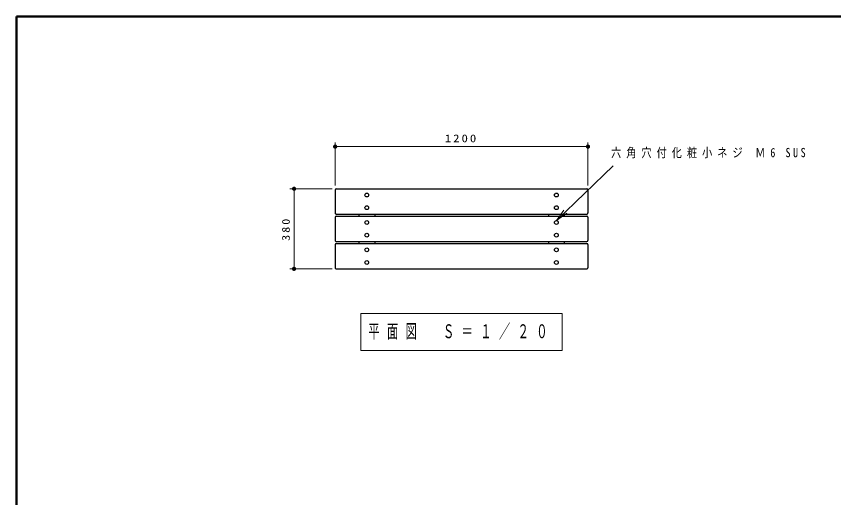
# Model space of a CAD drawing. Units: millimetres on the paper, scale 1:20. Extents: x -365 to 0, y -6 to 257.
# Drawn here: x -365 to -171, y 142.8 to 257 of the extents above; entities that cross this region are included whole.
import ezdxf

# ---------------------------------------------------------------- set-up
doc = ezdxf.new("R2010")
doc.units = ezdxf.units.MM
doc.layers.add('1_20', color=7, linetype='Continuous', lineweight=25)
doc.layers.add('NAKAMURA図枠', color=7, linetype='Continuous', lineweight=13)
doc.styles.add('ＭＳ ゴシック', font='')
doc.styles.get('ＭＳ ゴシック').set_extended_font_data('MS Gothic')

# ---------------------------------------------------------------- blocks, each defined once
blk = doc.blocks.new('open_arrow')
at = {"color": 0, "linetype": 'Continuous', "lineweight": -2}
blk.add_lwpolyline([(7.5, 1.25), (0, 0), (7.5, -1.25)], dxfattribs=at)
blk = doc.blocks.new('filled_dot')
at = {"color": 0, "linetype": 'Continuous', "lineweight": -2, "const_width": 1.25}
blk.add_lwpolyline([(-0.625, 0, 1), (0.625, 0, 1)], format="xyb", close=True, dxfattribs=at)

msp = doc.modelspace()

# ---------------------------------------------------------------- linework, layer by layer
at = {"layer": '1_20', "lineweight": 13}
for p, q in [((-289.336, 216.853), (-289.336, 227.103)), ((-229.336, 216.853), (-229.336, 227.103)), ((-289.336, 226.103), (-229.336, 226.103)), ((-236.836, 208.553), (-223.398, 221.559)), ((-290.086, 216.103), (-300.086, 216.103)), ((-299.086, 197.103), (-299.086, 216.103)), ((-290.086, 197.103), (-300.086, 197.103)), ((-283.236, 186.503), (-283.236, 177.703)), ((-235.436, 186.503), (-283.236, 186.503)), ((-235.436, 177.703), (-235.436, 186.503)), ((-283.236, 177.703), (-235.436, 177.703))]:
    msp.add_line(p, q, dxfattribs=at)
at = {"layer": '1_20'}
for p, q in [((-289.336, 215.853), (-289.336, 210.353)), ((-289.086, 216.103), (-229.586, 216.103)), ((-229.336, 215.853), (-229.336, 210.353)), ((-289.086, 210.103), (-229.586, 210.103)), ((-289.086, 209.603), (-229.586, 209.603)), ((-283.711, 210.103), (-283.711, 209.603)), ((-279.961, 210.103), (-279.961, 209.603)), ((-238.711, 210.103), (-238.711, 209.603)), ((-234.961, 210.103), (-234.961, 209.603)), ((-289.336, 209.353), (-289.336, 203.853)), ((-229.336, 209.353), (-229.336, 203.853)), ((-289.336, 202.853), (-289.336, 197.353)), ((-289.086, 203.603), (-229.586, 203.603)), ((-289.086, 203.103), (-229.586, 203.103)), ((-283.711, 203.603), (-283.711, 203.103)), ((-279.961, 203.603), (-279.961, 203.103)), ((-238.711, 203.603), (-238.711, 203.103)), ((-234.961, 203.603), (-234.961, 203.103)), ((-229.336, 202.853), (-229.336, 197.353)), ((-289.086, 197.103), (-229.586, 197.103))]:
    msp.add_line(p, q, dxfattribs=at)
for centre in [(-281.836, 214.603), (-236.836, 214.603), (-281.836, 211.603), (-236.836, 211.603), (-281.836, 208.103), (-236.836, 208.103), (-281.836, 205.103), (-236.836, 205.103), (-281.836, 201.603), (-236.836, 201.603), (-281.836, 198.603), (-236.836, 198.603)]:
    msp.add_circle(centre, 0.45, dxfattribs=at)
for centre, start, end in [((-289.086, 215.853), 89.99998, 179.99996), ((-229.586, 215.853), 0, 89.99998), ((-289.086, 210.353), 179.99998, 270.00002), ((-289.086, 209.353), 89.99998, 179.99996), ((-229.586, 210.353), 270.00002, 0), ((-229.586, 209.353), 0, 89.99998), ((-289.086, 203.853), 179.99998, 270.00002), ((-229.586, 203.853), 270.00002, 0), ((-289.086, 202.853), 89.99998, 179.99996), ((-229.586, 202.853), 0, 89.99998), ((-289.086, 197.353), 179.99998, 270.00002), ((-229.586, 197.353), 270.00002, 0)]:
    msp.add_arc(centre, 0.25, start, end, dxfattribs=at)
at = {"layer": 'NAKAMURA図枠', "lineweight": 50}
for p, q in [((-365, 257), (-365, 0)), ((0, 257), (-365, 257))]:
    msp.add_line(p, q, dxfattribs=at)

# ---------------------------------------------------------------- block references
at = {"layer": '1_20', "lineweight": 13, "xscale": 0.4, "yscale": 0.4}
msp.add_blockref('filled_dot', (-289.336, 226.103), dxfattribs=at)
for name, p, rotation in [('filled_dot', (-229.336, 226.103), 180), ('filled_dot', (-299.086, 216.103), 270), ('open_arrow', (-236.836, 208.553), 44.1), ('filled_dot', (-299.086, 197.103), 90)]:
    msp.add_blockref(name, p, dxfattribs=dict(at, rotation=rotation))

# ---------------------------------------------------------------- texts
at = {"layer": '1_20', "style": 'ＭＳ ゴシック'}
for s, insert, char_height, attachment_point in [('\\T1.33;\\W1.2;1200', (-259.336, 227.103), 1.833, 8), ('\\T1.5;\\W0.8;六角穴付化粧小ネジ\\~Ｍ6\\~SUS', (-223.847, 224.559), 2.199, 4), ('\\T1.64;\\W0.6;平面図\u3000Ｓ＝１／２０', (-259.336, 182.103), 3.299, 5)]:
    msp.add_mtext(s, dxfattribs=dict(at, insert=insert, char_height=char_height, attachment_point=attachment_point))
at = {"layer": '1_20', "insert": (-300.086, 206.603), "char_height": 1.833, "attachment_point": 8, "rotation": 90, "style": 'ＭＳ ゴシック'}
msp.add_mtext('\\T1.33;\\W1.15;380', dxfattribs=at)

doc.saveas('drawing.dxf')
